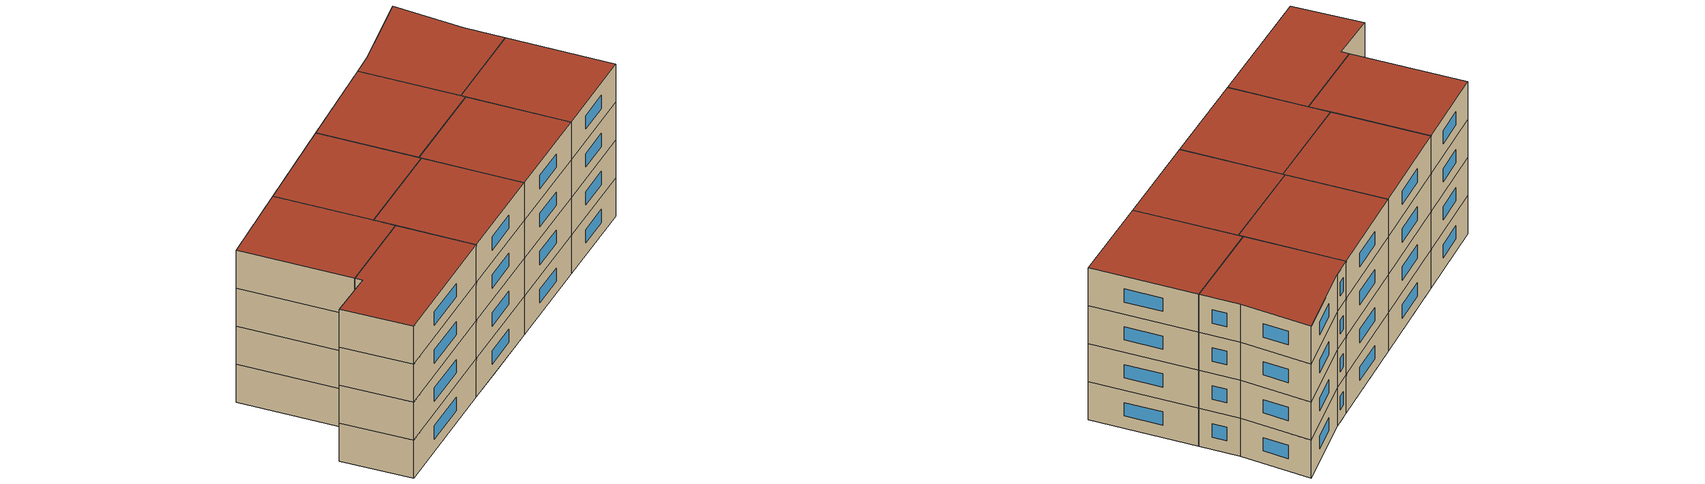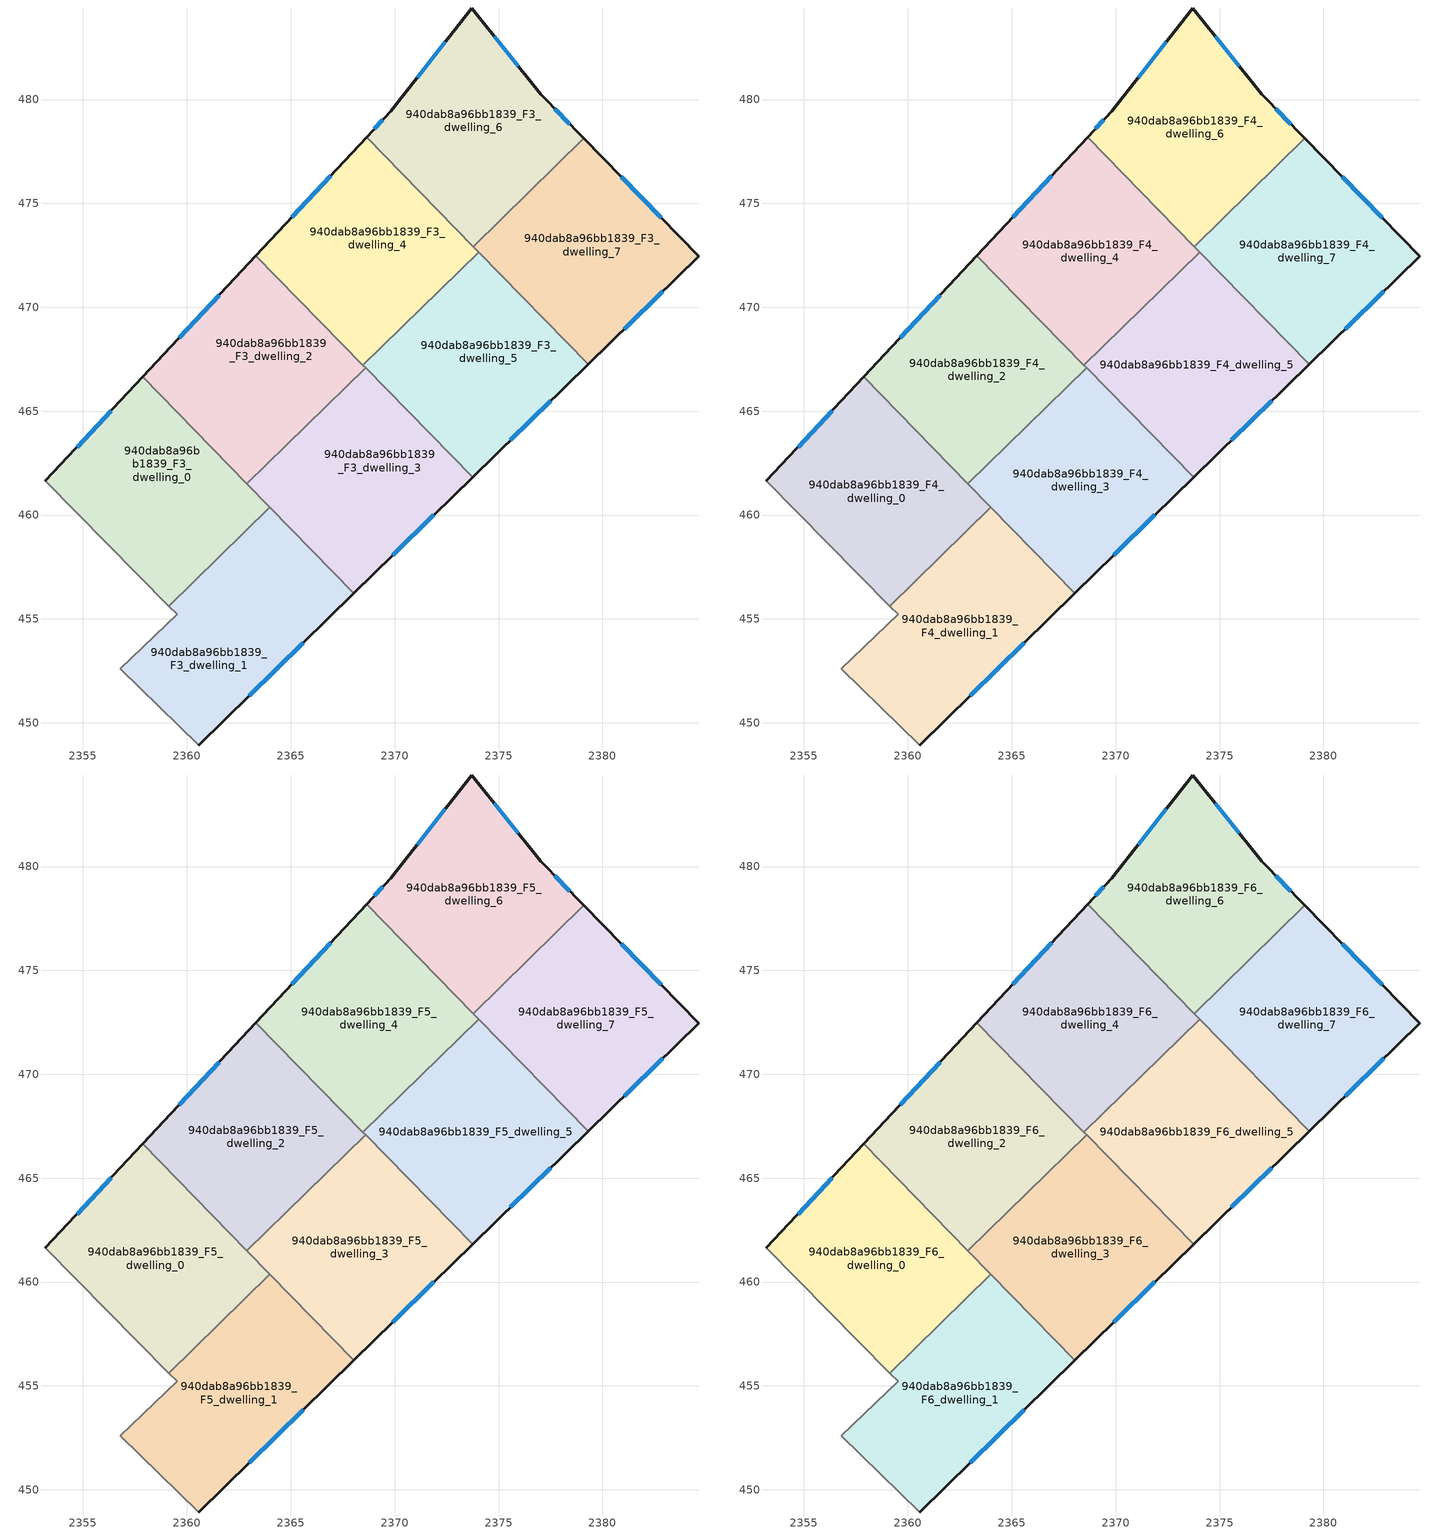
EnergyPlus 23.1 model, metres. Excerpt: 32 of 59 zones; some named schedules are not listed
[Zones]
940dab8a96bb1839_F3_dwelling_0
 floor adiabatic (EU_floor_Construction): 2357.87,466.65 2362.97,461.43 2359.74,458.27 2354.78,463.34 z9
 floor to 940dab8a96bb1839_F2_dwelling_8 (EU_floor_Construction): 2354.78,463.34 2360.77,457.22 2359.14,455.62 2353.2,461.64 z9
 floor to 940dab8a96bb1839_F2_dwelling_6 (EU_floor_Construction): 2362.97,461.43 2364,460.38 2360.77,457.22 2359.74,458.27 z9
 wall outside (EU_wall_Construction): 2357.87,466.65 2353.2,461.64 z9:12
 wall adiabatic (EU_wall_Construction): 2353.2,461.64 2359.14,455.62 z9:12
 wall to 940dab8a96bb1839_F3_dwelling_1 (EU_wall_Construction): 2359.14,455.62 2364,460.38 z9:12
 wall to 940dab8a96bb1839_F3_dwelling_2 (EU_wall_Construction): 2362.9,461.51 2357.87,466.65 z9:12
 wall to 940dab8a96bb1839_F3_dwelling_3 (EU_wall_Construction): 2364,460.38 2362.9,461.51 z9:12
 window (EU_Window_Construction): 2356.35,465.02 2354.72,463.27 z9.98:11.02
940dab8a96bb1839_F3_dwelling_1
 floor to 940dab8a96bb1839_F2_dwelling_8 (EU_floor_Construction): 2360.77,457.22 2364.81,453.08 2360.57,448.93 2356.8,452.61 2359.53,455.22 2359.14,455.62 z9
 floor to 940dab8a96bb1839_F2_dwelling_6 (EU_floor_Construction): 2364,460.38 2368.04,456.24 2364.81,453.08 2360.77,457.22 z9
 wall outside (EU_wall_Construction): 2360.57,448.93 2368.04,456.24 z9:12
 wall adiabatic (EU_wall_Construction): 2359.14,455.62 2359.53,455.22 2356.8,452.61 2360.57,448.93 z9:12
 wall to 940dab8a96bb1839_F3_dwelling_3 (EU_wall_Construction): 2368.04,456.24 2364,460.38 z9:12
 window (EU_Window_Construction): 2363,451.31 2365.61,453.87 z9.98:11.02
940dab8a96bb1839_F3_dwelling_2
 floor to 940dab8a96bb1839_F2_dwelling_5 (EU_floor_Construction): 2363.33,472.48 2368.57,467.12 2364.78,463.42 2359.71,468.61 z9
 floor to 940dab8a96bb1839_F2_dwelling_7 (EU_floor_Construction): 2359.71,468.61 2364.81,463.38 2362.9,461.51 2357.87,466.65 z9
 floor to 940dab8a96bb1839_F2_dwelling_4 (EU_floor_Construction): 2368.6,467.09 2364.81,463.38 2364.78,463.42 2368.57,467.12 z9
 wall outside (EU_wall_Construction): 2363.33,472.48 2357.87,466.65 z9:12
 wall to 940dab8a96bb1839_F3_dwelling_3 (EU_wall_Construction): 2362.9,461.51 2368.6,467.09 z9:12
 wall to 940dab8a96bb1839_F3_dwelling_4 (EU_wall_Construction): 2368.48,467.21 2363.33,472.48 z9:12
 wall to 940dab8a96bb1839_F3_dwelling_5 (EU_wall_Construction): 2368.6,467.09 2368.48,467.21 z9:12
 window (EU_Window_Construction): 2361.55,470.58 2359.65,468.54 z9.98:11.02
940dab8a96bb1839_F3_dwelling_3
 floor to 940dab8a96bb1839_F2_dwelling_4 (EU_floor_Construction): 2368.6,467.09 2373.75,461.82 2369.96,458.12 2364.81,463.38 z9
 floor to 940dab8a96bb1839_F2_dwelling_6 (EU_floor_Construction): 2364.89,463.3 2369.96,458.12 2368.04,456.24 2362.97,461.43 z9
 floor to 940dab8a96bb1839_F2_dwelling_7 (EU_floor_Construction): 2364.81,463.38 2364.89,463.3 2362.97,461.43 2362.9,461.51 z9
 wall outside (EU_wall_Construction): 2368.04,456.24 2373.75,461.82 z9:12
 wall to 940dab8a96bb1839_F3_dwelling_5 (EU_wall_Construction): 2373.75,461.82 2368.6,467.09 z9:12
 window (EU_Window_Construction): 2369.9,458.06 2371.89,460.01 z9.98:11.02
940dab8a96bb1839_F3_dwelling_4
 floor to 940dab8a96bb1839_F2_dwelling_3 (EU_floor_Construction): 2368.65,478.18 2374.03,472.68 2369.71,468.46 2364.52,473.76 z9
 floor to 940dab8a96bb1839_F2_dwelling_5 (EU_floor_Construction): 2364.52,473.76 2369.73,468.44 2368.48,467.21 2363.33,472.48 z9
 floor to 940dab8a96bb1839_F2_dwelling_2 (EU_floor_Construction): 2374.03,472.68 2374.05,472.66 2369.73,468.44 2369.71,468.46 z9
 wall outside (EU_wall_Construction): 2368.65,478.18 2363.33,472.48 z9:12
 wall to 940dab8a96bb1839_F3_dwelling_5 (EU_wall_Construction): 2368.48,467.21 2374.05,472.66 z9:12
 wall to 940dab8a96bb1839_F3_dwelling_6 (EU_wall_Construction): 2373.79,472.92 2368.65,478.18 z9:12
 wall to 940dab8a96bb1839_F3_dwelling_7 (EU_wall_Construction): 2374.05,472.66 2373.79,472.92 z9:12
 window (EU_Window_Construction): 2366.92,476.33 2365.06,474.34 z9.98:11.02
940dab8a96bb1839_F3_dwelling_5
 floor to 940dab8a96bb1839_F2_dwelling_2 (EU_floor_Construction): 2374.05,472.66 2379.32,467.27 2375,463.04 2369.73,468.44 z9
 floor to 940dab8a96bb1839_F2_dwelling_4 (EU_floor_Construction): 2369.82,468.34 2375,463.04 2373.75,461.82 2368.6,467.09 2368.57,467.12 z9
 floor to 940dab8a96bb1839_F2_dwelling_5 (EU_floor_Construction): 2369.73,468.44 2369.82,468.34 2368.57,467.12 2368.48,467.21 z9
 wall outside (EU_wall_Construction): 2373.75,461.82 2379.32,467.27 z9:12
 wall to 940dab8a96bb1839_F3_dwelling_7 (EU_wall_Construction): 2379.32,467.27 2374.05,472.66 z9:12
 window (EU_Window_Construction): 2375.56,463.59 2377.51,465.5 z9.98:11.02
940dab8a96bb1839_F3_dwelling_6
 floor to 940dab8a96bb1839_F2_dwelling_1 (EU_floor_Construction): 2377.04,480.25 2379.08,478.15 2374.38,473.55 2369.24,478.8 2369.82,479.42 2373.72,484.4 z9
 floor to 940dab8a96bb1839_F2_dwelling_0 (EU_floor_Construction): 2379.08,478.15 2379.11,478.12 2374.4,473.52 2374.38,473.55 z9
 floor to 940dab8a96bb1839_F2_dwelling_3 (EU_floor_Construction): 2369.24,478.8 2374.4,473.52 2373.79,472.92 2368.65,478.18 z9
 wall outside (EU_wall_Construction): 2379.11,478.12 2377.04,480.25 2373.72,484.4 2369.82,479.42 2368.65,478.18 z9:12
 wall to 940dab8a96bb1839_F3_dwelling_7 (EU_wall_Construction): 2373.79,472.92 2379.11,478.12 z9:12
 window (EU_Window_Construction): 2369.44,479.02 2369.03,478.58 / 2372.45,482.78 2371.09,481.04 / 2375.96,481.6 2374.8,483.05 / 2378.44,478.82 2377.71,479.56 z9.98:11.02
940dab8a96bb1839_F3_dwelling_7
 floor to 940dab8a96bb1839_F2_dwelling_0 (EU_floor_Construction): 2379.11,478.12 2384.63,472.45 2379.93,467.87 2374.4,473.52 z9
 floor to 940dab8a96bb1839_F2_dwelling_2 (EU_floor_Construction): 2374.64,473.28 2379.93,467.87 2379.32,467.27 2374.03,472.68 z9
 floor to 940dab8a96bb1839_F2_dwelling_3 (EU_floor_Construction): 2374.4,473.52 2374.64,473.28 2374.03,472.68 2373.79,472.92 z9
 wall outside (EU_wall_Construction): 2379.32,467.27 2384.63,472.45 2379.11,478.12 z9:12
 window (EU_Window_Construction): 2382.83,474.3 2380.9,476.28 / 2381.05,468.95 2382.9,470.77 z9.98:11.02
940dab8a96bb1839_F4_dwelling_0
 floor to 940dab8a96bb1839_F3_dwelling_0 (EU_floor_Construction): 2357.87,466.65 2364,460.38 2359.14,455.62 2353.2,461.64 z12
 wall outside (EU_wall_Construction): 2357.87,466.65 2353.2,461.64 z12:15
 wall adiabatic (EU_wall_Construction): 2353.2,461.64 2359.14,455.62 z12:15
 wall to 940dab8a96bb1839_F4_dwelling_1 (EU_wall_Construction): 2359.14,455.62 2364,460.38 z12:15
 wall to 940dab8a96bb1839_F4_dwelling_2 (EU_wall_Construction): 2362.9,461.51 2357.87,466.65 z12:15
 wall to 940dab8a96bb1839_F4_dwelling_3 (EU_wall_Construction): 2364,460.38 2362.9,461.51 z12:15
 window (EU_Window_Construction): 2356.35,465.02 2354.72,463.27 z12.98:14.02
940dab8a96bb1839_F4_dwelling_1
 floor to 940dab8a96bb1839_F3_dwelling_1 (EU_floor_Construction): 2364,460.38 2368.04,456.24 2360.57,448.93 2356.8,452.61 2359.53,455.22 2359.14,455.62 z12
 wall outside (EU_wall_Construction): 2360.57,448.93 2368.04,456.24 z12:15
 wall adiabatic (EU_wall_Construction): 2359.14,455.62 2359.53,455.22 2356.8,452.61 2360.57,448.93 z12:15
 wall to 940dab8a96bb1839_F4_dwelling_3 (EU_wall_Construction): 2368.04,456.24 2364,460.38 z12:15
 window (EU_Window_Construction): 2363,451.31 2365.61,453.87 z12.98:14.02
940dab8a96bb1839_F4_dwelling_2
 floor to 940dab8a96bb1839_F3_dwelling_2 (EU_floor_Construction): 2363.33,472.48 2368.6,467.09 2362.9,461.51 2357.87,466.65 z12
 wall outside (EU_wall_Construction): 2363.33,472.48 2357.87,466.65 z12:15
 wall to 940dab8a96bb1839_F4_dwelling_3 (EU_wall_Construction): 2362.9,461.51 2368.6,467.09 z12:15
 wall to 940dab8a96bb1839_F4_dwelling_4 (EU_wall_Construction): 2368.48,467.21 2363.33,472.48 z12:15
 wall to 940dab8a96bb1839_F4_dwelling_5 (EU_wall_Construction): 2368.6,467.09 2368.48,467.21 z12:15
 window (EU_Window_Construction): 2361.55,470.58 2359.65,468.54 z12.98:14.02
940dab8a96bb1839_F4_dwelling_3
 floor to 940dab8a96bb1839_F3_dwelling_3 (EU_floor_Construction): 2368.6,467.09 2373.75,461.82 2368.04,456.24 2362.9,461.51 z12
 wall outside (EU_wall_Construction): 2368.04,456.24 2373.75,461.82 z12:15
 wall to 940dab8a96bb1839_F4_dwelling_5 (EU_wall_Construction): 2373.75,461.82 2368.6,467.09 z12:15
 window (EU_Window_Construction): 2369.9,458.06 2371.89,460.01 z12.98:14.02
940dab8a96bb1839_F4_dwelling_4
 floor to 940dab8a96bb1839_F3_dwelling_4 (EU_floor_Construction): 2368.65,478.18 2374.05,472.66 2368.48,467.21 2363.33,472.48 z12
 wall outside (EU_wall_Construction): 2368.65,478.18 2363.33,472.48 z12:15
 wall to 940dab8a96bb1839_F4_dwelling_5 (EU_wall_Construction): 2368.48,467.21 2374.05,472.66 z12:15
 wall to 940dab8a96bb1839_F4_dwelling_6 (EU_wall_Construction): 2373.79,472.92 2368.65,478.18 z12:15
 wall to 940dab8a96bb1839_F4_dwelling_7 (EU_wall_Construction): 2374.05,472.66 2373.79,472.92 z12:15
 window (EU_Window_Construction): 2366.92,476.33 2365.06,474.34 z12.98:14.02
940dab8a96bb1839_F4_dwelling_5
 floor to 940dab8a96bb1839_F3_dwelling_5 (EU_floor_Construction): 2374.05,472.66 2379.32,467.27 2373.75,461.82 2368.48,467.21 z12
 wall outside (EU_wall_Construction): 2373.75,461.82 2379.32,467.27 z12:15
 wall to 940dab8a96bb1839_F4_dwelling_7 (EU_wall_Construction): 2379.32,467.27 2374.05,472.66 z12:15
 window (EU_Window_Construction): 2375.56,463.59 2377.51,465.5 z12.98:14.02
940dab8a96bb1839_F4_dwelling_6
 floor to 940dab8a96bb1839_F3_dwelling_6 (EU_floor_Construction): 2377.04,480.25 2379.11,478.12 2373.79,472.92 2368.65,478.18 2369.82,479.42 2373.72,484.4 z12
 wall outside (EU_wall_Construction): 2379.11,478.12 2377.04,480.25 2373.72,484.4 2369.82,479.42 2368.65,478.18 z12:15
 wall to 940dab8a96bb1839_F4_dwelling_7 (EU_wall_Construction): 2373.79,472.92 2379.11,478.12 z12:15
 window (EU_Window_Construction): 2369.44,479.02 2369.03,478.58 / 2372.45,482.78 2371.09,481.04 / 2375.96,481.6 2374.8,483.05 / 2378.44,478.82 2377.71,479.56 z12.98:14.02
940dab8a96bb1839_F4_dwelling_7
 floor to 940dab8a96bb1839_F3_dwelling_7 (EU_floor_Construction): 2379.11,478.12 2384.63,472.45 2379.32,467.27 2373.79,472.92 z12
 wall outside (EU_wall_Construction): 2379.32,467.27 2384.63,472.45 2379.11,478.12 z12:15
 window (EU_Window_Construction): 2382.83,474.3 2380.9,476.28 / 2381.05,468.95 2382.9,470.77 z12.98:14.02
940dab8a96bb1839_F5_dwelling_0
 floor to 940dab8a96bb1839_F4_dwelling_0 (EU_floor_Construction): 2357.87,466.65 2364,460.38 2359.14,455.62 2353.2,461.64 z15
 wall outside (EU_wall_Construction): 2357.87,466.65 2353.2,461.64 z15:18
 wall adiabatic (EU_wall_Construction): 2353.2,461.64 2359.14,455.62 z15:18
 wall to 940dab8a96bb1839_F5_dwelling_1 (EU_wall_Construction): 2359.14,455.62 2364,460.38 z15:18
 wall to 940dab8a96bb1839_F5_dwelling_2 (EU_wall_Construction): 2362.9,461.51 2357.87,466.65 z15:18
 wall to 940dab8a96bb1839_F5_dwelling_3 (EU_wall_Construction): 2364,460.38 2362.9,461.51 z15:18
 window (EU_Window_Construction): 2356.35,465.02 2354.72,463.27 z15.98:17.02
940dab8a96bb1839_F5_dwelling_1
 floor to 940dab8a96bb1839_F4_dwelling_1 (EU_floor_Construction): 2364,460.38 2368.04,456.24 2360.57,448.93 2356.8,452.61 2359.53,455.22 2359.14,455.62 z15
 wall outside (EU_wall_Construction): 2360.57,448.93 2368.04,456.24 z15:18
 wall adiabatic (EU_wall_Construction): 2359.14,455.62 2359.53,455.22 2356.8,452.61 2360.57,448.93 z15:18
 wall to 940dab8a96bb1839_F5_dwelling_3 (EU_wall_Construction): 2368.04,456.24 2364,460.38 z15:18
 window (EU_Window_Construction): 2363,451.31 2365.61,453.87 z15.98:17.02
940dab8a96bb1839_F5_dwelling_2
 floor to 940dab8a96bb1839_F4_dwelling_2 (EU_floor_Construction): 2363.33,472.48 2368.6,467.09 2362.9,461.51 2357.87,466.65 z15
 wall outside (EU_wall_Construction): 2363.33,472.48 2357.87,466.65 z15:18
 wall to 940dab8a96bb1839_F5_dwelling_3 (EU_wall_Construction): 2362.9,461.51 2368.6,467.09 z15:18
 wall to 940dab8a96bb1839_F5_dwelling_4 (EU_wall_Construction): 2368.48,467.21 2363.33,472.48 z15:18
 wall to 940dab8a96bb1839_F5_dwelling_5 (EU_wall_Construction): 2368.6,467.09 2368.48,467.21 z15:18
 window (EU_Window_Construction): 2361.55,470.58 2359.65,468.54 z15.98:17.02
940dab8a96bb1839_F5_dwelling_3
 floor to 940dab8a96bb1839_F4_dwelling_3 (EU_floor_Construction): 2368.6,467.09 2373.75,461.82 2368.04,456.24 2362.9,461.51 z15
 wall outside (EU_wall_Construction): 2368.04,456.24 2373.75,461.82 z15:18
 wall to 940dab8a96bb1839_F5_dwelling_5 (EU_wall_Construction): 2373.75,461.82 2368.6,467.09 z15:18
 window (EU_Window_Construction): 2369.9,458.06 2371.89,460.01 z15.98:17.02
940dab8a96bb1839_F5_dwelling_4
 floor to 940dab8a96bb1839_F4_dwelling_4 (EU_floor_Construction): 2368.65,478.18 2374.05,472.66 2368.48,467.21 2363.33,472.48 z15
 wall outside (EU_wall_Construction): 2368.65,478.18 2363.33,472.48 z15:18
 wall to 940dab8a96bb1839_F5_dwelling_5 (EU_wall_Construction): 2368.48,467.21 2374.05,472.66 z15:18
 wall to 940dab8a96bb1839_F5_dwelling_6 (EU_wall_Construction): 2373.79,472.92 2368.65,478.18 z15:18
 wall to 940dab8a96bb1839_F5_dwelling_7 (EU_wall_Construction): 2374.05,472.66 2373.79,472.92 z15:18
 window (EU_Window_Construction): 2366.92,476.33 2365.06,474.34 z15.98:17.02
940dab8a96bb1839_F5_dwelling_5
 floor to 940dab8a96bb1839_F4_dwelling_5 (EU_floor_Construction): 2374.05,472.66 2379.32,467.27 2373.75,461.82 2368.48,467.21 z15
 wall outside (EU_wall_Construction): 2373.75,461.82 2379.32,467.27 z15:18
 wall to 940dab8a96bb1839_F5_dwelling_7 (EU_wall_Construction): 2379.32,467.27 2374.05,472.66 z15:18
 window (EU_Window_Construction): 2375.56,463.59 2377.51,465.5 z15.98:17.02
940dab8a96bb1839_F5_dwelling_6
 floor to 940dab8a96bb1839_F4_dwelling_6 (EU_floor_Construction): 2377.04,480.25 2379.11,478.12 2373.79,472.92 2368.65,478.18 2369.82,479.42 2373.72,484.4 z15
 wall outside (EU_wall_Construction): 2379.11,478.12 2377.04,480.25 2373.72,484.4 2369.82,479.42 2368.65,478.18 z15:18
 wall to 940dab8a96bb1839_F5_dwelling_7 (EU_wall_Construction): 2373.79,472.92 2379.11,478.12 z15:18
 window (EU_Window_Construction): 2369.44,479.02 2369.03,478.58 / 2372.45,482.78 2371.09,481.04 / 2375.96,481.6 2374.8,483.05 / 2378.44,478.82 2377.71,479.56 z15.98:17.02
940dab8a96bb1839_F5_dwelling_7
 floor to 940dab8a96bb1839_F4_dwelling_7 (EU_floor_Construction): 2379.11,478.12 2384.63,472.45 2379.32,467.27 2373.79,472.92 z15
 wall outside (EU_wall_Construction): 2379.32,467.27 2384.63,472.45 2379.11,478.12 z15:18
 window (EU_Window_Construction): 2382.83,474.3 2380.9,476.28 / 2381.05,468.95 2382.9,470.77 z15.98:17.02
940dab8a96bb1839_F6_dwelling_0
 floor to 940dab8a96bb1839_F5_dwelling_0 (EU_floor_Construction): 2357.87,466.65 2364,460.38 2359.14,455.62 2353.2,461.64 z18
 wall outside (EU_wall_Construction): 2357.87,466.65 2353.2,461.64 z18:21
 wall adiabatic (EU_wall_Construction): 2353.2,461.64 2359.14,455.62 z18:21
 wall to 940dab8a96bb1839_F6_dwelling_1 (EU_wall_Construction): 2359.14,455.62 2364,460.38 z18:21
 wall to 940dab8a96bb1839_F6_dwelling_2 (EU_wall_Construction): 2362.9,461.51 2357.87,466.65 z18:21
 wall to 940dab8a96bb1839_F6_dwelling_3 (EU_wall_Construction): 2364,460.38 2362.9,461.51 z18:21
 window (EU_Window_Construction): 2356.35,465.02 2354.72,463.27 z18.98:20.02
 roof outside (EU_roof_Construction): 2364,460.38 2357.87,466.65 2353.2,461.64 2359.14,455.62 z21
940dab8a96bb1839_F6_dwelling_1
 floor to 940dab8a96bb1839_F5_dwelling_1 (EU_floor_Construction): 2364,460.38 2368.04,456.24 2360.57,448.93 2356.8,452.61 2359.53,455.22 2359.14,455.62 z18
 wall outside (EU_wall_Construction): 2360.57,448.93 2368.04,456.24 z18:21
 wall adiabatic (EU_wall_Construction): 2359.14,455.62 2359.53,455.22 2356.8,452.61 2360.57,448.93 z18:21
 wall to 940dab8a96bb1839_F6_dwelling_3 (EU_wall_Construction): 2368.04,456.24 2364,460.38 z18:21
 window (EU_Window_Construction): 2363,451.31 2365.61,453.87 z18.98:20.02
 roof outside (EU_roof_Construction): 2368.04,456.24 2364,460.38 2359.14,455.62 2359.53,455.22 2356.8,452.61 2360.57,448.93 z21
940dab8a96bb1839_F6_dwelling_2
 floor to 940dab8a96bb1839_F5_dwelling_2 (EU_floor_Construction): 2363.33,472.48 2368.6,467.09 2362.9,461.51 2357.87,466.65 z18
 wall outside (EU_wall_Construction): 2363.33,472.48 2357.87,466.65 z18:21
 wall to 940dab8a96bb1839_F6_dwelling_3 (EU_wall_Construction): 2362.9,461.51 2368.6,467.09 z18:21
 wall to 940dab8a96bb1839_F6_dwelling_4 (EU_wall_Construction): 2368.48,467.21 2363.33,472.48 z18:21
 wall to 940dab8a96bb1839_F6_dwelling_5 (EU_wall_Construction): 2368.6,467.09 2368.48,467.21 z18:21
 window (EU_Window_Construction): 2361.55,470.58 2359.65,468.54 z18.98:20.02
 roof outside (EU_roof_Construction): 2368.6,467.09 2363.33,472.48 2357.87,466.65 2362.9,461.51 z21
940dab8a96bb1839_F6_dwelling_3
 floor to 940dab8a96bb1839_F5_dwelling_3 (EU_floor_Construction): 2368.6,467.09 2373.75,461.82 2368.04,456.24 2362.9,461.51 z18
 wall outside (EU_wall_Construction): 2368.04,456.24 2373.75,461.82 z18:21
 wall to 940dab8a96bb1839_F6_dwelling_5 (EU_wall_Construction): 2373.75,461.82 2368.6,467.09 z18:21
 window (EU_Window_Construction): 2369.9,458.06 2371.89,460.01 z18.98:20.02
 roof outside (EU_roof_Construction): 2373.75,461.82 2368.6,467.09 2362.9,461.51 2368.04,456.24 z21
940dab8a96bb1839_F6_dwelling_4
 floor to 940dab8a96bb1839_F5_dwelling_4 (EU_floor_Construction): 2368.65,478.18 2374.05,472.66 2368.48,467.21 2363.33,472.48 z18
 wall outside (EU_wall_Construction): 2368.65,478.18 2363.33,472.48 z18:21
 wall to 940dab8a96bb1839_F6_dwelling_5 (EU_wall_Construction): 2368.48,467.21 2374.05,472.66 z18:21
 wall to 940dab8a96bb1839_F6_dwelling_6 (EU_wall_Construction): 2373.79,472.92 2368.65,478.18 z18:21
 wall to 940dab8a96bb1839_F6_dwelling_7 (EU_wall_Construction): 2374.05,472.66 2373.79,472.92 z18:21
 window (EU_Window_Construction): 2366.92,476.33 2365.06,474.34 z18.98:20.02
 roof outside (EU_roof_Construction): 2374.05,472.66 2368.65,478.18 2363.33,472.48 2368.48,467.21 z21
940dab8a96bb1839_F6_dwelling_5
 floor to 940dab8a96bb1839_F5_dwelling_5 (EU_floor_Construction): 2374.05,472.66 2379.32,467.27 2373.75,461.82 2368.48,467.21 z18
 wall outside (EU_wall_Construction): 2373.75,461.82 2379.32,467.27 z18:21
 wall to 940dab8a96bb1839_F6_dwelling_7 (EU_wall_Construction): 2379.32,467.27 2374.05,472.66 z18:21
 window (EU_Window_Construction): 2375.56,463.59 2377.51,465.5 z18.98:20.02
 roof outside (EU_roof_Construction): 2379.32,467.27 2374.05,472.66 2368.48,467.21 2373.75,461.82 z21
940dab8a96bb1839_F6_dwelling_6
 floor to 940dab8a96bb1839_F5_dwelling_6 (EU_floor_Construction): 2377.04,480.25 2379.11,478.12 2373.79,472.92 2368.65,478.18 2369.82,479.42 2373.72,484.4 z18
 wall outside (EU_wall_Construction): 2379.11,478.12 2377.04,480.25 2373.72,484.4 2369.82,479.42 2368.65,478.18 z18:21
 wall to 940dab8a96bb1839_F6_dwelling_7 (EU_wall_Construction): 2373.79,472.92 2379.11,478.12 z18:21
 window (EU_Window_Construction): 2369.44,479.02 2369.03,478.58 / 2372.45,482.78 2371.09,481.04 / 2375.96,481.6 2374.8,483.05 / 2378.44,478.82 2377.71,479.56 z18.98:20.02
 roof outside (EU_roof_Construction): 2379.11,478.12 2377.04,480.25 2373.72,484.4 2369.82,479.42 2368.65,478.18 2373.79,472.92 z21
940dab8a96bb1839_F6_dwelling_7
 floor to 940dab8a96bb1839_F5_dwelling_7 (EU_floor_Construction): 2379.11,478.12 2384.63,472.45 2379.32,467.27 2373.79,472.92 z18
 wall outside (EU_wall_Construction): 2379.32,467.27 2384.63,472.45 2379.11,478.12 z18:21
 window (EU_Window_Construction): 2382.83,474.3 2380.9,476.28 / 2381.05,468.95 2382.9,470.77 z18.98:20.02
 roof outside (EU_roof_Construction): 2384.63,472.45 2379.11,478.12 2373.79,472.92 2379.32,467.27 z21
[Building]
EU S2 Campaign: North Axis=0; Terrain=City; Solar Distribution=FullExterior
[Site:Location]
Bologna: Latitude=44.5; Longitude=11.25; Time Zone=1; Elevation=37
[SizingPeriod:WeatherFileDays]
AnnualSizingPeriod: Begin Month=1; Begin Day of Month=1; End Month=12; End Day of Month=31; Day of Week for Start Day=Monday; Use Weather File Daylight Saving Period=No; Use Weather File Rain and Snow Indicators=No
[MATERIAL]
EU_InternalMass_Material: Roughness=MediumRough; Thickness=0.1; Conductivity=1; Density=1800; Specific Heat=900; Thermal Absorptance=0.9; Solar Absorptance=0.7; Visible Absorptance=0.7
[MATERIAL:NOMASS] Roughness=MediumRough; Thermal Absorptance=0.9; Solar Absorptance=0.7; Visible Absorptance=0.7
Name | Thermal Resistance
EU_wall_NoMass | 0.905828
EU_roof_NoMass | 0.37593
EU_floor_NoMass | 0.67114
[WINDOWMATERIAL:SIMPLEGLAZINGSYSTEM]
EU_Window_SimpleGlazing: UFactor=4.52486; Solar Heat Gain Coefficient=0.85; Visible Transmittance=0.85
[CONSTRUCTION]
EU_wall_Construction: EU_wall_NoMass
EU_roof_Construction: EU_roof_NoMass
EU_floor_Construction: EU_floor_NoMass
EU_Window_Construction: EU_Window_SimpleGlazing
EU_InternalMass_Construction: EU_InternalMass_Material
[ZONE] Type=1; Multiplier=1; Ceiling Height=autocalculate; Floor Area=autocalculate; Part of Total Floor Area=Yes
Name | Volume
940dab8a96bb1839_F3_dwelling_0; 940dab8a96bb1839_F4_dwelling_0; 940dab8a96bb1839_F5_dwelling_0; 940dab8a96bb1839_F6_dwelling_0 | 176.3
940dab8a96bb1839_F3_dwelling_1; 940dab8a96bb1839_F4_dwelling_1; 940dab8a96bb1839_F5_dwelling_1; 940dab8a96bb1839_F6_dwelling_1 | 176.315
940dab8a96bb1839_F3_dwelling_2; 940dab8a96bb1839_F4_dwelling_2; 940dab8a96bb1839_F5_dwelling_2; 940dab8a96bb1839_F6_dwelling_2 | 176.292
940dab8a96bb1839_F3_dwelling_3; 940dab8a96bb1839_F4_dwelling_3; 940dab8a96bb1839_F5_dwelling_3; 940dab8a96bb1839_F6_dwelling_3 | 176.306
940dab8a96bb1839_F3_dwelling_4; 940dab8a96bb1839_F4_dwelling_4; 940dab8a96bb1839_F5_dwelling_4; 940dab8a96bb1839_F6_dwelling_4 | 176.302
940dab8a96bb1839_F3_dwelling_5; 940dab8a96bb1839_F4_dwelling_5; 940dab8a96bb1839_F5_dwelling_5; 940dab8a96bb1839_F6_dwelling_5 | 176.298
940dab8a96bb1839_F3_dwelling_6; 940dab8a96bb1839_F4_dwelling_6; 940dab8a96bb1839_F5_dwelling_6; 940dab8a96bb1839_F6_dwelling_6 | 176.312
940dab8a96bb1839_F3_dwelling_7; 940dab8a96bb1839_F4_dwelling_7; 940dab8a96bb1839_F5_dwelling_7; 940dab8a96bb1839_F6_dwelling_7 | 176.303
[INTERNALMASS] Construction=EU_InternalMass_Construction
Name | Zone or ZoneList | Surface Area
940dab8a96bb1839_F3_dwelling_0_EU_InternalMass | 940dab8a96bb1839_F3_dwelling_0 | 58.7672
940dab8a96bb1839_F3_dwelling_1_EU_InternalMass | 940dab8a96bb1839_F3_dwelling_1 | 58.7713
940dab8a96bb1839_F3_dwelling_2_EU_InternalMass | 940dab8a96bb1839_F3_dwelling_2 | 58.7637
940dab8a96bb1839_F3_dwelling_3_EU_InternalMass | 940dab8a96bb1839_F3_dwelling_3 | 58.7688
940dab8a96bb1839_F3_dwelling_4_EU_InternalMass | 940dab8a96bb1839_F3_dwelling_4 | 58.7674
940dab8a96bb1839_F3_dwelling_5_EU_InternalMass | 940dab8a96bb1839_F3_dwelling_5 | 58.7664
940dab8a96bb1839_F3_dwelling_6_EU_InternalMass | 940dab8a96bb1839_F3_dwelling_6 | 58.7707
940dab8a96bb1839_F3_dwelling_7_EU_InternalMass | 940dab8a96bb1839_F3_dwelling_7 | 58.7679
940dab8a96bb1839_F4_dwelling_0_EU_InternalMass | 940dab8a96bb1839_F4_dwelling_0 | 58.7672
940dab8a96bb1839_F4_dwelling_1_EU_InternalMass | 940dab8a96bb1839_F4_dwelling_1 | 58.7713
940dab8a96bb1839_F4_dwelling_2_EU_InternalMass | 940dab8a96bb1839_F4_dwelling_2 | 58.7637
940dab8a96bb1839_F4_dwelling_3_EU_InternalMass | 940dab8a96bb1839_F4_dwelling_3 | 58.7688
940dab8a96bb1839_F4_dwelling_4_EU_InternalMass | 940dab8a96bb1839_F4_dwelling_4 | 58.7674
940dab8a96bb1839_F4_dwelling_5_EU_InternalMass | 940dab8a96bb1839_F4_dwelling_5 | 58.7664
940dab8a96bb1839_F4_dwelling_6_EU_InternalMass | 940dab8a96bb1839_F4_dwelling_6 | 58.7707
940dab8a96bb1839_F4_dwelling_7_EU_InternalMass | 940dab8a96bb1839_F4_dwelling_7 | 58.7679
940dab8a96bb1839_F5_dwelling_0_EU_InternalMass | 940dab8a96bb1839_F5_dwelling_0 | 58.7672
940dab8a96bb1839_F5_dwelling_1_EU_InternalMass | 940dab8a96bb1839_F5_dwelling_1 | 58.7713
940dab8a96bb1839_F5_dwelling_2_EU_InternalMass | 940dab8a96bb1839_F5_dwelling_2 | 58.7637
940dab8a96bb1839_F5_dwelling_3_EU_InternalMass | 940dab8a96bb1839_F5_dwelling_3 | 58.7688
940dab8a96bb1839_F5_dwelling_4_EU_InternalMass | 940dab8a96bb1839_F5_dwelling_4 | 58.7674
940dab8a96bb1839_F5_dwelling_5_EU_InternalMass | 940dab8a96bb1839_F5_dwelling_5 | 58.7664
940dab8a96bb1839_F5_dwelling_6_EU_InternalMass | 940dab8a96bb1839_F5_dwelling_6 | 58.7707
940dab8a96bb1839_F5_dwelling_7_EU_InternalMass | 940dab8a96bb1839_F5_dwelling_7 | 58.7679
940dab8a96bb1839_F6_dwelling_0_EU_InternalMass | 940dab8a96bb1839_F6_dwelling_0 | 58.7672
940dab8a96bb1839_F6_dwelling_1_EU_InternalMass | 940dab8a96bb1839_F6_dwelling_1 | 58.7713
940dab8a96bb1839_F6_dwelling_2_EU_InternalMass | 940dab8a96bb1839_F6_dwelling_2 | 58.7637
940dab8a96bb1839_F6_dwelling_3_EU_InternalMass | 940dab8a96bb1839_F6_dwelling_3 | 58.7688
940dab8a96bb1839_F6_dwelling_4_EU_InternalMass | 940dab8a96bb1839_F6_dwelling_4 | 58.7674
940dab8a96bb1839_F6_dwelling_5_EU_InternalMass | 940dab8a96bb1839_F6_dwelling_5 | 58.7664
940dab8a96bb1839_F6_dwelling_6_EU_InternalMass | 940dab8a96bb1839_F6_dwelling_6 | 58.7707
940dab8a96bb1839_F6_dwelling_7_EU_InternalMass | 940dab8a96bb1839_F6_dwelling_7 | 58.7679
[OTHEREQUIPMENT] Fuel Type=Electricity; Design Level Calculation Method=Watts/Area; Power per Zone Floor Area=1; Fraction Latent=0; Fraction Radiant=0; Fraction Lost=0; Carbon Dioxide Generation Rate=0; EndUse Subcategory=EU_Step8_InternalGains
Name | Zone or ZoneList or Space or SpaceList | Schedule
EU_Step8_InternalGain_940dab8a96bb1839_F3_dwelling_0_f000 | 940dab8a96bb1839_F3_dwelling_0 | EU_Step8_GainSchedule_940dab8a96bb1839_F3_dwelling_0_f000
EU_Step8_InternalGain_940dab8a96bb1839_F3_dwelling_1_f000 | 940dab8a96bb1839_F3_dwelling_1 | EU_Step8_GainSchedule_940dab8a96bb1839_F3_dwelling_1_f000
EU_Step8_InternalGain_940dab8a96bb1839_F3_dwelling_2_f000 | 940dab8a96bb1839_F3_dwelling_2 | EU_Step8_GainSchedule_940dab8a96bb1839_F3_dwelling_2_f000
EU_Step8_InternalGain_940dab8a96bb1839_F3_dwelling_3_f000 | 940dab8a96bb1839_F3_dwelling_3 | EU_Step8_GainSchedule_940dab8a96bb1839_F3_dwelling_3_f000
EU_Step8_InternalGain_940dab8a96bb1839_F3_dwelling_4_f000 | 940dab8a96bb1839_F3_dwelling_4 | EU_Step8_GainSchedule_940dab8a96bb1839_F3_dwelling_4_f000
EU_Step8_InternalGain_940dab8a96bb1839_F3_dwelling_5_f000 | 940dab8a96bb1839_F3_dwelling_5 | EU_Step8_GainSchedule_940dab8a96bb1839_F3_dwelling_5_f000
EU_Step8_InternalGain_940dab8a96bb1839_F3_dwelling_6_f000 | 940dab8a96bb1839_F3_dwelling_6 | EU_Step8_GainSchedule_940dab8a96bb1839_F3_dwelling_6_f000
EU_Step8_InternalGain_940dab8a96bb1839_F3_dwelling_7_f000 | 940dab8a96bb1839_F3_dwelling_7 | EU_Step8_GainSchedule_940dab8a96bb1839_F3_dwelling_7_f000
EU_Step8_InternalGain_940dab8a96bb1839_F4_dwelling_0_f000 | 940dab8a96bb1839_F4_dwelling_0 | EU_Step8_GainSchedule_940dab8a96bb1839_F4_dwelling_0_f000
EU_Step8_InternalGain_940dab8a96bb1839_F4_dwelling_1_f000 | 940dab8a96bb1839_F4_dwelling_1 | EU_Step8_GainSchedule_940dab8a96bb1839_F4_dwelling_1_f000
EU_Step8_InternalGain_940dab8a96bb1839_F4_dwelling_2_f000 | 940dab8a96bb1839_F4_dwelling_2 | EU_Step8_GainSchedule_940dab8a96bb1839_F4_dwelling_2_f000
EU_Step8_InternalGain_940dab8a96bb1839_F4_dwelling_3_f000 | 940dab8a96bb1839_F4_dwelling_3 | EU_Step8_GainSchedule_940dab8a96bb1839_F4_dwelling_3_f000
EU_Step8_InternalGain_940dab8a96bb1839_F4_dwelling_4_f000 | 940dab8a96bb1839_F4_dwelling_4 | EU_Step8_GainSchedule_940dab8a96bb1839_F4_dwelling_4_f000
EU_Step8_InternalGain_940dab8a96bb1839_F4_dwelling_5_f000 | 940dab8a96bb1839_F4_dwelling_5 | EU_Step8_GainSchedule_940dab8a96bb1839_F4_dwelling_5_f000
EU_Step8_InternalGain_940dab8a96bb1839_F4_dwelling_6_f000 | 940dab8a96bb1839_F4_dwelling_6 | EU_Step8_GainSchedule_940dab8a96bb1839_F4_dwelling_6_f000
EU_Step8_InternalGain_940dab8a96bb1839_F4_dwelling_7_f000 | 940dab8a96bb1839_F4_dwelling_7 | EU_Step8_GainSchedule_940dab8a96bb1839_F4_dwelling_7_f000
EU_Step8_InternalGain_940dab8a96bb1839_F5_dwelling_0_f000 | 940dab8a96bb1839_F5_dwelling_0 | EU_Step8_GainSchedule_940dab8a96bb1839_F5_dwelling_0_f000
EU_Step8_InternalGain_940dab8a96bb1839_F5_dwelling_1_f000 | 940dab8a96bb1839_F5_dwelling_1 | EU_Step8_GainSchedule_940dab8a96bb1839_F5_dwelling_1_f000
EU_Step8_InternalGain_940dab8a96bb1839_F5_dwelling_2_f000 | 940dab8a96bb1839_F5_dwelling_2 | EU_Step8_GainSchedule_940dab8a96bb1839_F5_dwelling_2_f000
EU_Step8_InternalGain_940dab8a96bb1839_F5_dwelling_3_f000 | 940dab8a96bb1839_F5_dwelling_3 | EU_Step8_GainSchedule_940dab8a96bb1839_F5_dwelling_3_f000
EU_Step8_InternalGain_940dab8a96bb1839_F5_dwelling_4_f000 | 940dab8a96bb1839_F5_dwelling_4 | EU_Step8_GainSchedule_940dab8a96bb1839_F5_dwelling_4_f000
EU_Step8_InternalGain_940dab8a96bb1839_F5_dwelling_5_f000 | 940dab8a96bb1839_F5_dwelling_5 | EU_Step8_GainSchedule_940dab8a96bb1839_F5_dwelling_5_f000
EU_Step8_InternalGain_940dab8a96bb1839_F5_dwelling_6_f000 | 940dab8a96bb1839_F5_dwelling_6 | EU_Step8_GainSchedule_940dab8a96bb1839_F5_dwelling_6_f000
EU_Step8_InternalGain_940dab8a96bb1839_F5_dwelling_7_f000 | 940dab8a96bb1839_F5_dwelling_7 | EU_Step8_GainSchedule_940dab8a96bb1839_F5_dwelling_7_f000
EU_Step8_InternalGain_940dab8a96bb1839_F6_dwelling_0_f000 | 940dab8a96bb1839_F6_dwelling_0 | EU_Step8_GainSchedule_940dab8a96bb1839_F6_dwelling_0_f000
EU_Step8_InternalGain_940dab8a96bb1839_F6_dwelling_1_f000 | 940dab8a96bb1839_F6_dwelling_1 | EU_Step8_GainSchedule_940dab8a96bb1839_F6_dwelling_1_f000
EU_Step8_InternalGain_940dab8a96bb1839_F6_dwelling_2_f000 | 940dab8a96bb1839_F6_dwelling_2 | EU_Step8_GainSchedule_940dab8a96bb1839_F6_dwelling_2_f000
EU_Step8_InternalGain_940dab8a96bb1839_F6_dwelling_3_f000 | 940dab8a96bb1839_F6_dwelling_3 | EU_Step8_GainSchedule_940dab8a96bb1839_F6_dwelling_3_f000
EU_Step8_InternalGain_940dab8a96bb1839_F6_dwelling_4_f000 | 940dab8a96bb1839_F6_dwelling_4 | EU_Step8_GainSchedule_940dab8a96bb1839_F6_dwelling_4_f000
EU_Step8_InternalGain_940dab8a96bb1839_F6_dwelling_5_f000 | 940dab8a96bb1839_F6_dwelling_5 | EU_Step8_GainSchedule_940dab8a96bb1839_F6_dwelling_5_f000
EU_Step8_InternalGain_940dab8a96bb1839_F6_dwelling_6_f000 | 940dab8a96bb1839_F6_dwelling_6 | EU_Step8_GainSchedule_940dab8a96bb1839_F6_dwelling_6_f000
EU_Step8_InternalGain_940dab8a96bb1839_F6_dwelling_7_f000 | 940dab8a96bb1839_F6_dwelling_7 | EU_Step8_GainSchedule_940dab8a96bb1839_F6_dwelling_7_f000
[ZONEVENTILATION:DESIGNFLOWRATE] Schedule=EU_AlwaysOn; Design Flow Rate Calculation Method=AirChanges/Hour; Air Changes per Hour=0.73129; Ventilation Type=Natural; Fan Pressure Rise=0; Fan Total Efficiency=1; Constant Term Coefficient=1; Temperature Term Coefficient=0; Velocity Term Coefficient=0; Velocity Squared Term Coefficient=0; Minimum Indoor Temperature=-100; Maximum Indoor Temperature=100; Delta Temperature=-100; Minimum Outdoor Temperature=-100; Maximum Outdoor Temperature=100; Maximum Wind Speed=40
Name | Zone or ZoneList or Space or SpaceList
EU_ConstantAir_940dab8a96bb1839_F3_dwelling_0 | 940dab8a96bb1839_F3_dwelling_0
EU_ConstantAir_940dab8a96bb1839_F3_dwelling_1 | 940dab8a96bb1839_F3_dwelling_1
EU_ConstantAir_940dab8a96bb1839_F3_dwelling_2 | 940dab8a96bb1839_F3_dwelling_2
EU_ConstantAir_940dab8a96bb1839_F3_dwelling_3 | 940dab8a96bb1839_F3_dwelling_3
EU_ConstantAir_940dab8a96bb1839_F3_dwelling_4 | 940dab8a96bb1839_F3_dwelling_4
EU_ConstantAir_940dab8a96bb1839_F3_dwelling_5 | 940dab8a96bb1839_F3_dwelling_5
EU_ConstantAir_940dab8a96bb1839_F3_dwelling_6 | 940dab8a96bb1839_F3_dwelling_6
EU_ConstantAir_940dab8a96bb1839_F3_dwelling_7 | 940dab8a96bb1839_F3_dwelling_7
EU_ConstantAir_940dab8a96bb1839_F4_dwelling_0 | 940dab8a96bb1839_F4_dwelling_0
EU_ConstantAir_940dab8a96bb1839_F4_dwelling_1 | 940dab8a96bb1839_F4_dwelling_1
EU_ConstantAir_940dab8a96bb1839_F4_dwelling_2 | 940dab8a96bb1839_F4_dwelling_2
EU_ConstantAir_940dab8a96bb1839_F4_dwelling_3 | 940dab8a96bb1839_F4_dwelling_3
EU_ConstantAir_940dab8a96bb1839_F4_dwelling_4 | 940dab8a96bb1839_F4_dwelling_4
EU_ConstantAir_940dab8a96bb1839_F4_dwelling_5 | 940dab8a96bb1839_F4_dwelling_5
EU_ConstantAir_940dab8a96bb1839_F4_dwelling_6 | 940dab8a96bb1839_F4_dwelling_6
EU_ConstantAir_940dab8a96bb1839_F4_dwelling_7 | 940dab8a96bb1839_F4_dwelling_7
EU_ConstantAir_940dab8a96bb1839_F5_dwelling_0 | 940dab8a96bb1839_F5_dwelling_0
EU_ConstantAir_940dab8a96bb1839_F5_dwelling_1 | 940dab8a96bb1839_F5_dwelling_1
EU_ConstantAir_940dab8a96bb1839_F5_dwelling_2 | 940dab8a96bb1839_F5_dwelling_2
EU_ConstantAir_940dab8a96bb1839_F5_dwelling_3 | 940dab8a96bb1839_F5_dwelling_3
EU_ConstantAir_940dab8a96bb1839_F5_dwelling_4 | 940dab8a96bb1839_F5_dwelling_4
EU_ConstantAir_940dab8a96bb1839_F5_dwelling_5 | 940dab8a96bb1839_F5_dwelling_5
EU_ConstantAir_940dab8a96bb1839_F5_dwelling_6 | 940dab8a96bb1839_F5_dwelling_6
EU_ConstantAir_940dab8a96bb1839_F5_dwelling_7 | 940dab8a96bb1839_F5_dwelling_7
EU_ConstantAir_940dab8a96bb1839_F6_dwelling_0 | 940dab8a96bb1839_F6_dwelling_0
EU_ConstantAir_940dab8a96bb1839_F6_dwelling_1 | 940dab8a96bb1839_F6_dwelling_1
EU_ConstantAir_940dab8a96bb1839_F6_dwelling_2 | 940dab8a96bb1839_F6_dwelling_2
EU_ConstantAir_940dab8a96bb1839_F6_dwelling_3 | 940dab8a96bb1839_F6_dwelling_3
EU_ConstantAir_940dab8a96bb1839_F6_dwelling_4 | 940dab8a96bb1839_F6_dwelling_4
EU_ConstantAir_940dab8a96bb1839_F6_dwelling_5 | 940dab8a96bb1839_F6_dwelling_5
EU_ConstantAir_940dab8a96bb1839_F6_dwelling_6 | 940dab8a96bb1839_F6_dwelling_6
EU_ConstantAir_940dab8a96bb1839_F6_dwelling_7 | 940dab8a96bb1839_F6_dwelling_7
[HVACTEMPLATE:ZONE:IDEALLOADSAIRSYSTEM] System Availability Schedule=EU_AlwaysOn; Maximum Heating Supply Air Temperature=50; Minimum Cooling Supply Air Temperature=13; Maximum Heating Supply Air Humidity Ratio=0.0156; Minimum Cooling Supply Air Humidity Ratio=0.0077; Heating Limit=NoLimit; Cooling Limit=NoLimit; Heating Availability Schedule=EU_AlwaysOn; Cooling Availability Schedule=EU_CoolingOff; Dehumidification Control Type=ConstantSensibleHeatRatio; Cooling Sensible Heat Ratio=0.7; Dehumidification Setpoint=60; Humidification Control Type=None; Humidification Setpoint=30; Outdoor Air Method=None; Outdoor Air Flow Rate per Person=0.00944; Outdoor Air Flow Rate per Zone Floor Area=0; Outdoor Air Flow Rate per Zone=0; Demand Controlled Ventilation Type=None; Outdoor Air Economizer Type=NoEconomizer; Heat Recovery Type=None; Sensible Heat Recovery Effectiveness=0.7; Latent Heat Recovery Effectiveness=0.65
Name | Template Thermostat
940dab8a96bb1839_F3_dwelling_0 | EU_HeatOnly_940dab8a96bb1839_F3_dwelling_0
940dab8a96bb1839_F3_dwelling_1 | EU_HeatOnly_940dab8a96bb1839_F3_dwelling_1
940dab8a96bb1839_F3_dwelling_2 | EU_HeatOnly_940dab8a96bb1839_F3_dwelling_2
940dab8a96bb1839_F3_dwelling_3 | EU_HeatOnly_940dab8a96bb1839_F3_dwelling_3
940dab8a96bb1839_F3_dwelling_4 | EU_HeatOnly_940dab8a96bb1839_F3_dwelling_4
940dab8a96bb1839_F3_dwelling_5 | EU_HeatOnly_940dab8a96bb1839_F3_dwelling_5
940dab8a96bb1839_F3_dwelling_6 | EU_HeatOnly_940dab8a96bb1839_F3_dwelling_6
940dab8a96bb1839_F3_dwelling_7 | EU_HeatOnly_940dab8a96bb1839_F3_dwelling_7
940dab8a96bb1839_F4_dwelling_0 | EU_HeatOnly_940dab8a96bb1839_F4_dwelling_0
940dab8a96bb1839_F4_dwelling_1 | EU_HeatOnly_940dab8a96bb1839_F4_dwelling_1
940dab8a96bb1839_F4_dwelling_2 | EU_HeatOnly_940dab8a96bb1839_F4_dwelling_2
940dab8a96bb1839_F4_dwelling_3 | EU_HeatOnly_940dab8a96bb1839_F4_dwelling_3
940dab8a96bb1839_F4_dwelling_4 | EU_HeatOnly_940dab8a96bb1839_F4_dwelling_4
940dab8a96bb1839_F4_dwelling_5 | EU_HeatOnly_940dab8a96bb1839_F4_dwelling_5
940dab8a96bb1839_F4_dwelling_6 | EU_HeatOnly_940dab8a96bb1839_F4_dwelling_6
940dab8a96bb1839_F4_dwelling_7 | EU_HeatOnly_940dab8a96bb1839_F4_dwelling_7
940dab8a96bb1839_F5_dwelling_0 | EU_HeatOnly_940dab8a96bb1839_F5_dwelling_0
940dab8a96bb1839_F5_dwelling_1 | EU_HeatOnly_940dab8a96bb1839_F5_dwelling_1
940dab8a96bb1839_F5_dwelling_2 | EU_HeatOnly_940dab8a96bb1839_F5_dwelling_2
940dab8a96bb1839_F5_dwelling_3 | EU_HeatOnly_940dab8a96bb1839_F5_dwelling_3
940dab8a96bb1839_F5_dwelling_4 | EU_HeatOnly_940dab8a96bb1839_F5_dwelling_4
940dab8a96bb1839_F5_dwelling_5 | EU_HeatOnly_940dab8a96bb1839_F5_dwelling_5
940dab8a96bb1839_F5_dwelling_6 | EU_HeatOnly_940dab8a96bb1839_F5_dwelling_6
940dab8a96bb1839_F5_dwelling_7 | EU_HeatOnly_940dab8a96bb1839_F5_dwelling_7
940dab8a96bb1839_F6_dwelling_0 | EU_HeatOnly_940dab8a96bb1839_F6_dwelling_0
940dab8a96bb1839_F6_dwelling_1 | EU_HeatOnly_940dab8a96bb1839_F6_dwelling_1
940dab8a96bb1839_F6_dwelling_2 | EU_HeatOnly_940dab8a96bb1839_F6_dwelling_2
940dab8a96bb1839_F6_dwelling_3 | EU_HeatOnly_940dab8a96bb1839_F6_dwelling_3
940dab8a96bb1839_F6_dwelling_4 | EU_HeatOnly_940dab8a96bb1839_F6_dwelling_4
940dab8a96bb1839_F6_dwelling_5 | EU_HeatOnly_940dab8a96bb1839_F6_dwelling_5
940dab8a96bb1839_F6_dwelling_6 | EU_HeatOnly_940dab8a96bb1839_F6_dwelling_6
940dab8a96bb1839_F6_dwelling_7 | EU_HeatOnly_940dab8a96bb1839_F6_dwelling_7
[SIZING:ZONE] Zone Cooling Design Supply Air Temperature Input Method=SupplyAirTemperature; Zone Cooling Design Supply Air Temperature=13; Zone Heating Design Supply Air Temperature Input Method=SupplyAirTemperature; Zone Heating Design Supply Air Temperature=50; Zone Cooling Design Supply Air Humidity Ratio=0.008; Zone Heating Design Supply Air Humidity Ratio=0.008; Cooling Design Air Flow Method=DesignDay; Cooling Design Air Flow Rate=0; Cooling Minimum Air Flow per Zone Floor Area=0.000762; Cooling Minimum Air Flow=0; Cooling Minimum Air Flow Fraction=0.2; Heating Design Air Flow Method=DesignDay; Heating Design Air Flow Rate=0; Heating Maximum Air Flow per Zone Floor Area=0.002032; Heating Maximum Air Flow=0.141576; Heating Maximum Air Flow Fraction=0.3; Account for Dedicated Outdoor Air System=No; Dedicated Outdoor Air System Control Strategy=NeutralSupplyAir; Dedicated Outdoor Air Low Setpoint Temperature for Design=autosize; Dedicated Outdoor Air High Setpoint Temperature for Design=autosize; Zone Load Sizing Method=Sensible Load Only No Latent Load; Zone Latent Cooling Design Supply Air Humidity Ratio Input Method=HumidityRatioDifference; Zone Cooling Design Supply Air Humidity Ratio Difference=0.005; Zone Latent Heating Design Supply Air Humidity Ratio Input Method=HumidityRatioDifference; Zone Humidification Design Supply Air Humidity Ratio Difference=0.005
940dab8a96bb1839_F3_dwelling_0; 940dab8a96bb1839_F3_dwelling_1; 940dab8a96bb1839_F3_dwelling_2; 940dab8a96bb1839_F3_dwelling_3; 940dab8a96bb1839_F3_dwelling_4; 940dab8a96bb1839_F3_dwelling_5; 940dab8a96bb1839_F3_dwelling_6; 940dab8a96bb1839_F3_dwelling_7; 940dab8a96bb1839_F4_dwelling_0; 940dab8a96bb1839_F4_dwelling_1; 940dab8a96bb1839_F4_dwelling_2; 940dab8a96bb1839_F4_dwelling_3; 940dab8a96bb1839_F4_dwelling_4; 940dab8a96bb1839_F4_dwelling_5; 940dab8a96bb1839_F4_dwelling_6; 940dab8a96bb1839_F4_dwelling_7; 940dab8a96bb1839_F5_dwelling_0; 940dab8a96bb1839_F5_dwelling_1; 940dab8a96bb1839_F5_dwelling_2; 940dab8a96bb1839_F5_dwelling_3; 940dab8a96bb1839_F5_dwelling_4; 940dab8a96bb1839_F5_dwelling_5; 940dab8a96bb1839_F5_dwelling_6; 940dab8a96bb1839_F5_dwelling_7; 940dab8a96bb1839_F6_dwelling_0; 940dab8a96bb1839_F6_dwelling_1; 940dab8a96bb1839_F6_dwelling_2; 940dab8a96bb1839_F6_dwelling_3; 940dab8a96bb1839_F6_dwelling_4; 940dab8a96bb1839_F6_dwelling_5; 940dab8a96bb1839_F6_dwelling_6; 940dab8a96bb1839_F6_dwelling_7
[SCHEDULE:FILE] Column Number=1; Rows to Skip at Top=0; Number of Hours of Data=8760; Column Separator=Comma; Interpolate to Timestep=No; Minutes per Item=60; Adjust Schedule for Daylight Savings=Yes
Name | File
EU_Step8_GainSchedule_940dab8a96bb1839_F3_dwelling_0_f000 | ../../schedules/940dab8a96bb1839/940dab8a96bb1839_F3_dwelling_0_f000_gain.csv
EU_Step8_GainSchedule_940dab8a96bb1839_F3_dwelling_1_f000 | ../../schedules/940dab8a96bb1839/940dab8a96bb1839_F3_dwelling_1_f000_gain.csv
EU_Step8_GainSchedule_940dab8a96bb1839_F3_dwelling_2_f000 | ../../schedules/940dab8a96bb1839/940dab8a96bb1839_F3_dwelling_2_f000_gain.csv
EU_Step8_GainSchedule_940dab8a96bb1839_F3_dwelling_3_f000 | ../../schedules/940dab8a96bb1839/940dab8a96bb1839_F3_dwelling_3_f000_gain.csv
EU_Step8_GainSchedule_940dab8a96bb1839_F3_dwelling_4_f000 | ../../schedules/940dab8a96bb1839/940dab8a96bb1839_F3_dwelling_4_f000_gain.csv
EU_Step8_GainSchedule_940dab8a96bb1839_F3_dwelling_5_f000 | ../../schedules/940dab8a96bb1839/940dab8a96bb1839_F3_dwelling_5_f000_gain.csv
EU_Step8_GainSchedule_940dab8a96bb1839_F3_dwelling_6_f000 | ../../schedules/940dab8a96bb1839/940dab8a96bb1839_F3_dwelling_6_f000_gain.csv
EU_Step8_GainSchedule_940dab8a96bb1839_F3_dwelling_7_f000 | ../../schedules/940dab8a96bb1839/940dab8a96bb1839_F3_dwelling_7_f000_gain.csv
EU_Step8_GainSchedule_940dab8a96bb1839_F4_dwelling_0_f000 | ../../schedules/940dab8a96bb1839/940dab8a96bb1839_F4_dwelling_0_f000_gain.csv
EU_Step8_GainSchedule_940dab8a96bb1839_F4_dwelling_1_f000 | ../../schedules/940dab8a96bb1839/940dab8a96bb1839_F4_dwelling_1_f000_gain.csv
EU_Step8_GainSchedule_940dab8a96bb1839_F4_dwelling_2_f000 | ../../schedules/940dab8a96bb1839/940dab8a96bb1839_F4_dwelling_2_f000_gain.csv
EU_Step8_GainSchedule_940dab8a96bb1839_F4_dwelling_3_f000 | ../../schedules/940dab8a96bb1839/940dab8a96bb1839_F4_dwelling_3_f000_gain.csv
EU_Step8_GainSchedule_940dab8a96bb1839_F4_dwelling_4_f000 | ../../schedules/940dab8a96bb1839/940dab8a96bb1839_F4_dwelling_4_f000_gain.csv
EU_Step8_GainSchedule_940dab8a96bb1839_F4_dwelling_5_f000 | ../../schedules/940dab8a96bb1839/940dab8a96bb1839_F4_dwelling_5_f000_gain.csv
EU_Step8_GainSchedule_940dab8a96bb1839_F4_dwelling_6_f000 | ../../schedules/940dab8a96bb1839/940dab8a96bb1839_F4_dwelling_6_f000_gain.csv
EU_Step8_GainSchedule_940dab8a96bb1839_F4_dwelling_7_f000 | ../../schedules/940dab8a96bb1839/940dab8a96bb1839_F4_dwelling_7_f000_gain.csv
EU_Step8_GainSchedule_940dab8a96bb1839_F5_dwelling_0_f000 | ../../schedules/940dab8a96bb1839/940dab8a96bb1839_F5_dwelling_0_f000_gain.csv
EU_Step8_GainSchedule_940dab8a96bb1839_F5_dwelling_1_f000 | ../../schedules/940dab8a96bb1839/940dab8a96bb1839_F5_dwelling_1_f000_gain.csv
EU_Step8_GainSchedule_940dab8a96bb1839_F5_dwelling_2_f000 | ../../schedules/940dab8a96bb1839/940dab8a96bb1839_F5_dwelling_2_f000_gain.csv
EU_Step8_GainSchedule_940dab8a96bb1839_F5_dwelling_3_f000 | ../../schedules/940dab8a96bb1839/940dab8a96bb1839_F5_dwelling_3_f000_gain.csv
EU_Step8_GainSchedule_940dab8a96bb1839_F5_dwelling_4_f000 | ../../schedules/940dab8a96bb1839/940dab8a96bb1839_F5_dwelling_4_f000_gain.csv
EU_Step8_GainSchedule_940dab8a96bb1839_F5_dwelling_5_f000 | ../../schedules/940dab8a96bb1839/940dab8a96bb1839_F5_dwelling_5_f000_gain.csv
EU_Step8_GainSchedule_940dab8a96bb1839_F5_dwelling_6_f000 | ../../schedules/940dab8a96bb1839/940dab8a96bb1839_F5_dwelling_6_f000_gain.csv
EU_Step8_GainSchedule_940dab8a96bb1839_F5_dwelling_7_f000 | ../../schedules/940dab8a96bb1839/940dab8a96bb1839_F5_dwelling_7_f000_gain.csv
EU_Step8_GainSchedule_940dab8a96bb1839_F6_dwelling_0_f000 | ../../schedules/940dab8a96bb1839/940dab8a96bb1839_F6_dwelling_0_f000_gain.csv
EU_Step8_GainSchedule_940dab8a96bb1839_F6_dwelling_1_f000 | ../../schedules/940dab8a96bb1839/940dab8a96bb1839_F6_dwelling_1_f000_gain.csv
EU_Step8_GainSchedule_940dab8a96bb1839_F6_dwelling_2_f000 | ../../schedules/940dab8a96bb1839/940dab8a96bb1839_F6_dwelling_2_f000_gain.csv
EU_Step8_GainSchedule_940dab8a96bb1839_F6_dwelling_3_f000 | ../../schedules/940dab8a96bb1839/940dab8a96bb1839_F6_dwelling_3_f000_gain.csv
EU_Step8_GainSchedule_940dab8a96bb1839_F6_dwelling_4_f000 | ../../schedules/940dab8a96bb1839/940dab8a96bb1839_F6_dwelling_4_f000_gain.csv
